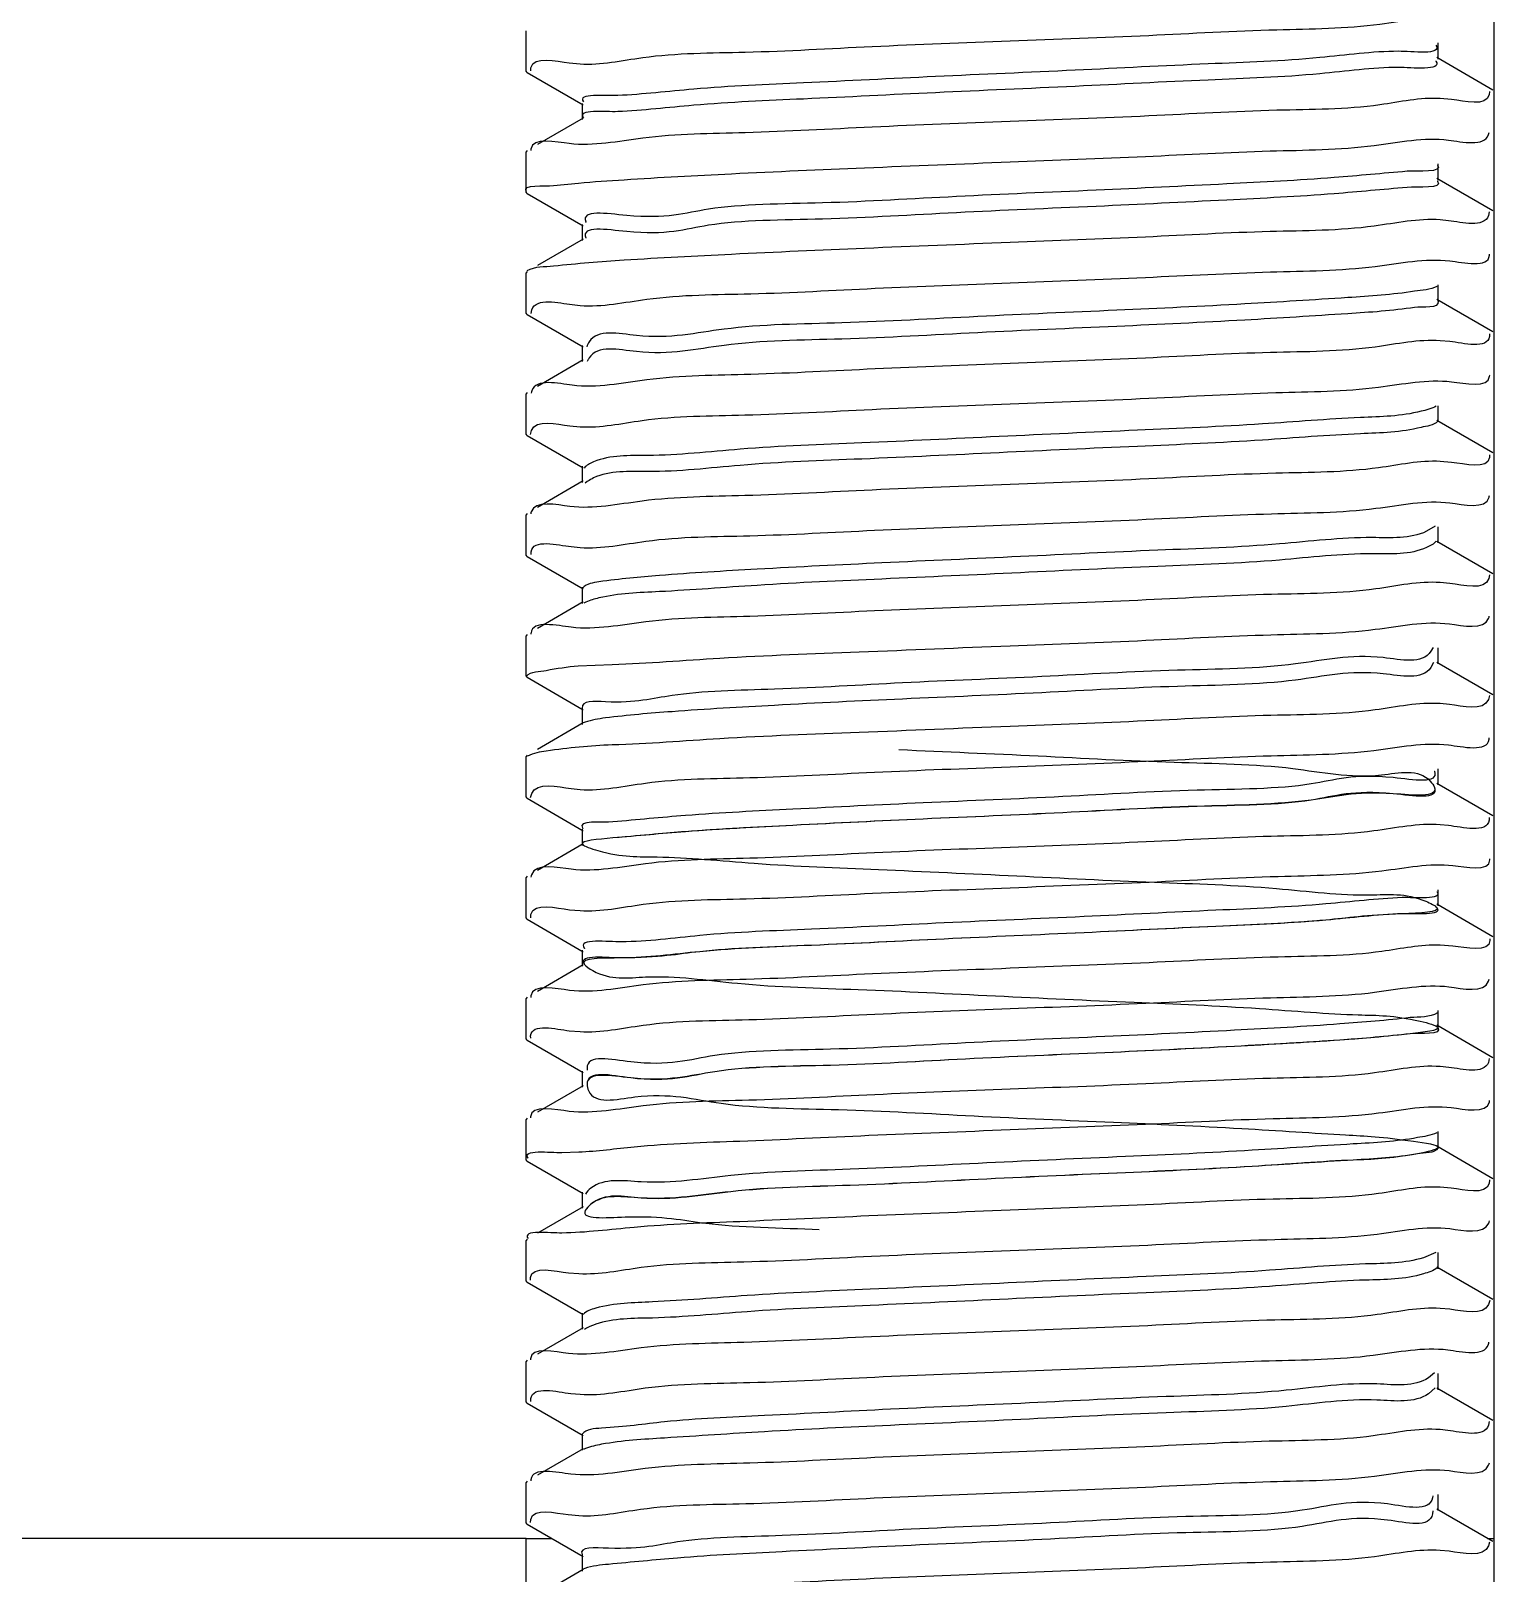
# Model space of a CAD drawing. Extents: x 552102 to 973302, y -80747 to 40012826.
# Drawn here: x 609495 to 609620.4, y 211279.3 to 211411.5 of the extents above; entities that cross this region are included whole.
import ezdxf

# ---------------------------------------------------------------- set-up
doc = ezdxf.new("R2010")
doc.units = 0
doc.header["$LTSCALE"] = 1000
doc.header["$MEASUREMENT"] = 0
doc.layers.add('02___PRT_ALL_AXES', color=7, linetype='Continuous')

msp = doc.modelspace()

# ---------------------------------------------------------------- linework, layer by layer
at = {"color": 5, "linetype": 'Continuous'}
for p, q in [((609620.3580312635, 211244.2306166996), (609620.3580312635, 211420.4864723375)), ((609537.4140312577, 211282.2464723339), (609399.1740312631, 211282.2464723339)), ((609537.4140312577, 211244.2304723432), (609537.4140312577, 211282.2464723339))]:
    msp.add_line(p, q, dxfattribs=at)
at = {"color": 133, "linetype": 'Continuous'}
for p, q in [((609615.5692572112, 211409.0348746737), (609615.5692572112, 211410.4172746768)), ((609537.8076369638, 211408.018456306), (609537.8238180692, 211408.2844658246)), ((609541.1130894657, 211408.7003063013), (609542.032837605, 211408.6195275893)), ((609620.259896862, 211406.3836147209), (609615.4583973374, 211409.1631942978)), ((609537.5122083778, 211407.8845099797), (609537.4140312577, 211407.9980629971)), ((609537.5122083778, 211407.8845099797), (609542.3136256213, 211405.1049780299)), ((609616.7122831132, 211405.5729988535), (609615.74082936, 211405.6559174945)), ((609619.9725494768, 211406.2619334479), (609619.9435852582, 211405.9750861784)), ((609542.2028053458, 211405.2332746764), (609542.2028053458, 211403.8508746912)), ((609542.3136652197, 211403.9791942885), (609538.3835564131, 211401.7039312055)), ((609537.5121656948, 211401.1996147206), (609537.4140313024, 211401.0860502144)), ((609615.5692572112, 211398.6668746819), (609615.5692572112, 211400.049274676)), ((609537.5122083778, 211397.516509979), (609537.4140317852, 211397.629814749)), ((609537.5122083778, 211397.516509979), (609542.3136256213, 211394.7369780292)), ((609539.7719387884, 211398.1891823759), (609541.9031186904, 211398.4113753726)), ((609620.259896862, 211396.0156147202), (609615.4583973374, 211398.7951942971)), ((609542.2028053458, 211394.8652746757), (609542.2028053458, 211393.4828746905)), ((609616.4518183196, 211395.180136778), (609615.7354397649, 211395.2520813664)), ((609619.932818603, 211395.9354671051), (609619.8687861467, 211395.6190474262)), ((609542.3136652197, 211393.6111942877), (609538.3835564131, 211391.3359312048)), ((609537.5121656948, 211390.8316147198), (609537.4140317852, 211390.7178147515)), ((609615.5692572112, 211388.2988746812), (609615.5692572112, 211389.6812746753)), ((609620.259896862, 211385.6476147195), (609615.4583973374, 211388.4271943053)), ((609537.5122083778, 211387.1485099783), (609537.4140339579, 211387.2626671185)), ((609537.5122083778, 211387.1485099783), (609542.3136256213, 211384.3689780285)), ((609537.8435469504, 211387.2285956164), (609537.9063265378, 211387.5430995633)), ((609541.3613118614, 211387.9878597339), (609542.037442484, 211387.9187894722)), ((609542.2028053458, 211384.497274675), (609542.2028053458, 211383.1148746898)), ((609616.5620324428, 211384.8225576153), (609615.7367577845, 211384.8966681948)), ((609619.9477953519, 211385.4919786742), (609619.9494450802, 211385.2629352262)), ((609542.3136652197, 211383.2431943049), (609538.3835563863, 211380.967931204)), ((609542.7332505429, 211383.2762192448), (609542.6576702829, 211383.109068047)), ((609542.7533418352, 211383.3141997179), (609542.7332505429, 211383.2762192448)), ((609537.5121656948, 211380.4636147191), (609537.4140339579, 211380.3506670942)), ((609615.5692572112, 211377.9308746805), (609615.5692572112, 211379.3132746836)), ((609620.259896862, 211375.2796147188), (609615.4583973374, 211378.0591943045)), ((609537.5122083778, 211376.7805099776), (609537.4140312577, 211376.8940915425)), ((609537.5122083778, 211376.7805099776), (609542.3136256213, 211374.0009780278)), ((609537.7963013941, 211376.8638487508), (609537.8672897393, 211377.1941780438)), ((609541.1512016082, 211377.5999705543), (609542.032827967, 211377.5194766214)), ((609619.9685946668, 211375.1279029866), (609619.9667313987, 211374.8878787806)), ((609542.2028053458, 211374.1292746832), (609542.2028053458, 211372.7468746891)), ((609616.7045598442, 211374.4682497015), (609615.7397225375, 211374.5484338393)), ((609542.3136652197, 211372.8751943042), (609538.3835563863, 211370.5999312033)), ((609542.634686541, 211372.8164722016), (609542.4710896189, 211372.6928798904)), ((609542.6881033684, 211372.8518891802), (609542.634686541, 211372.8164722016)), ((609537.5121656948, 211370.0956147184), (609537.4140312577, 211369.9820915451)), ((609615.306916293, 211368.9966760089), (609614.564235478, 211368.5581234624)), ((609615.5692572112, 211367.5628746798), (609615.5692572112, 211368.9452746829)), ((609541.2755557115, 211367.2438043525), (609542.0363613124, 211367.1725800266)), ((609620.259896862, 211364.9116147181), (609615.4583973374, 211367.6911943038)), ((609537.5122083778, 211366.4125099769), (609537.4140357191, 211366.5253107598)), ((609537.5122083778, 211366.4125099769), (609542.3136256213, 211363.6329780449)), ((609537.8360581512, 211366.5611691137), (609537.8391638094, 211366.798956125)), ((609619.9634499933, 211364.8152455767), (609619.9107191408, 211364.5036956092)), ((609542.2028053458, 211363.7612746825), (609542.2028053458, 211362.3788746884)), ((609616.573620301, 211364.0876615664), (609615.7377512032, 211364.1670890798)), ((609542.3136652197, 211362.5071943035), (609538.3835563863, 211360.2319312026)), ((609542.5346934582, 211362.4897277137), (609542.3704720105, 211362.4088805695)), ((609537.5121656948, 211359.7276147177), (609537.4140357191, 211359.6133107712)), ((609615.1210634018, 211358.5924740185), (609614.9449645783, 211358.2724091729)), ((609615.5692572112, 211357.1948746791), (609615.5692572112, 211358.5772746821)), ((609541.8681424434, 211357.0286661079), (609544.7911375995, 211357.1575090667)), ((609615.164818501, 211357.3262533536), (609614.9449645783, 211356.8900091698)), ((609620.259896862, 211354.5436147173), (609615.4583973374, 211357.3231943031)), ((609537.5122083778, 211356.0445099761), (609537.4140313651, 211356.1579678645)), ((609537.5122083778, 211356.0445099761), (609542.3136256213, 211353.2649780442)), ((609619.9588494415, 211354.4782315185), (609619.8718122238, 211354.1401458313)), ((609542.2028053458, 211353.3932746818), (609542.2028053458, 211352.0108746877)), ((609616.5194612528, 211353.7145156135), (609615.7365548398, 211353.7904771139)), ((609542.3136652197, 211352.1391943028), (609538.3835563863, 211349.8639312019)), ((609542.463934871, 211352.1994717112), (609542.3150964195, 211352.1364767422)), ((609537.5121656948, 211349.359614717), (609537.4140313651, 211349.245967858)), ((609615.5692572112, 211346.8268746783), (609615.5692572112, 211348.2092746814)), ((609537.7996528501, 211345.7411041578), (609537.8905331368, 211346.0837256123)), ((609541.274135017, 211346.507670187), (609542.0358611608, 211346.4331899365)), ((609615.2104830736, 211346.668882983), (609615.2360455181, 211346.604294907)), ((609620.259896862, 211344.1756147166), (609615.4583973374, 211346.9551943024)), ((609537.5122083778, 211345.6765099754), (609537.4140313024, 211345.7901054074)), ((609537.5122083778, 211345.6765099754), (609542.3136256213, 211342.8969780435)), ((609616.4411813671, 211343.3391385099), (609615.7346354866, 211343.4070020368)), ((609619.9257485683, 211344.029919224), (609619.9205907608, 211343.7895003309)), ((609542.2028053458, 211343.0252746811), (609542.2028053458, 211341.6428746869)), ((609542.3136652197, 211341.771194302), (609538.3835563863, 211339.4959312101)), ((609537.5121656948, 211338.9916147163), (609537.4140313024, 211338.878105401)), ((609615.5692572112, 211336.4588746776), (609615.5692572112, 211337.8412746807)), ((609537.5122083778, 211335.3085099747), (609537.4140313024, 211335.4220235636)), ((609537.8094785685, 211335.4359887798), (609537.8312892105, 211335.7104487141)), ((609541.1299922372, 211336.1259336283), (609542.0331420089, 211336.0450036218)), ((609620.259896862, 211333.8076147159), (609615.4583973374, 211336.5871943017)), ((609537.5122083778, 211335.3085099747), (609542.3136256213, 211332.5289780428)), ((609616.8210376228, 211333.0076295783), (609615.7418742145, 211333.0877405634)), ((609542.3136652197, 211331.4031943013), (609538.3835563863, 211329.1279312094)), ((609542.2028053458, 211332.6572746804), (609542.2028053458, 211331.2748746862)), ((609537.5121656948, 211328.6236147156), (609537.4140313024, 211328.5100235661)), ((609615.5692572112, 211326.0908746769), (609615.5692572112, 211327.47327468)), ((609620.259896862, 211323.4396147152), (609615.4583973374, 211326.219194301)), ((609537.5122083778, 211324.940509974), (609537.414034092, 211325.0534642061)), ((609537.5122083778, 211324.940509974), (609542.3136256213, 211322.1609780421)), ((609537.8079990532, 211325.1065949222), (609537.7996438289, 211325.3205578556)), ((609541.1108679081, 211325.7560921659), (609542.033651566, 211325.6792301049)), ((609542.2028053458, 211322.2892746796), (609542.2028053458, 211320.9068746855)), ((609616.4869955535, 211322.6074474504), (609615.7361210819, 211322.6816806247)), ((609619.9393730456, 211323.3629413923), (609619.8699235554, 211323.0408945461)), ((609542.3136652197, 211321.0351943006), (609538.3835563863, 211318.7599312087)), ((609542.6358895655, 211321.160685875), (609542.6413350488, 211321.0678059121)), ((609537.5121656948, 211318.2556147148), (609537.414034092, 211318.1414642086)), ((609615.5692572112, 211315.7228746762), (609615.5692572112, 211317.1052746793)), ((609620.259896862, 211313.0716147145), (609615.4583973374, 211315.8511943003)), ((609537.5122083778, 211314.5725099733), (609537.414033475, 211314.6866100182)), ((609537.5122083778, 211314.5725099733), (609542.3136256213, 211311.7929780414)), ((609540.474463206, 211315.3239732434), (609541.930107006, 211315.3665670266)), ((609619.9721801634, 211312.9621338268), (609619.9309259647, 211312.6603079667)), ((609542.2028053458, 211311.9212746789), (609542.2028053458, 211310.5388746848)), ((609616.6825644429, 211312.2581202736), (609615.7400325114, 211312.3418149312)), ((609542.3136652197, 211310.6671942999), (609538.3835563863, 211308.391931208)), ((609542.7066824759, 211310.6332532337), (609542.5747350568, 211310.4749669512)), ((609542.7441409195, 211310.6729137888), (609542.7066824759, 211310.6332532337)), ((609537.5121656948, 211307.8876147141), (609537.414033475, 211307.7746100118)), ((609615.3719676847, 211306.7422709097), (609614.3032011712, 211306.3024843683)), ((609615.5692572112, 211305.3548746755), (609615.5692572112, 211306.7372746786)), ((609541.0348856385, 211305.0127306809), (609541.930976122, 211304.9387739708)), ((609620.259896862, 211302.7036147138), (609615.4583973374, 211305.4831942995)), ((609537.5122083778, 211304.2045099726), (609537.4140313024, 211304.3180375984)), ((609537.5122083778, 211304.2045099726), (609542.3136256213, 211301.4249780407)), ((609537.7991426046, 211304.3682584574), (609537.7925433422, 211304.5884772321)), ((609619.9835588719, 211302.6438073178), (609619.8817536886, 211302.2920021047)), ((609542.2028053458, 211301.5532746782), (609542.2028053458, 211300.1708746841)), ((609616.56324439, 211301.8786729803), (609615.7377611274, 211301.9555172404)), ((609542.3136652197, 211300.2991942992), (609538.3835563863, 211298.0239312073)), ((609542.5875296498, 211300.2505862524), (609542.4192879106, 211300.148480626)), ((609542.6483231421, 211300.2825989714), (609542.5875296498, 211300.2505862524)), ((609537.5121656948, 211297.5196147134), (609537.4140313024, 211297.4060376009)), ((609615.2373434211, 211296.4374281158), (609614.7354134406, 211296.0167700698)), ((609615.5692572112, 211294.9868746748), (609615.5692572112, 211296.3692746779)), ((609541.2364984209, 211294.6641073694), (609542.0356768841, 211294.5910094042)), ((609615.316546228, 211295.1558717778), (609614.7354134406, 211294.6343700757)), ((609620.259896862, 211292.3356147131), (609615.4583973374, 211295.1151942988)), ((609537.5122083778, 211293.8365099719), (609537.4140364433, 211293.9492508789)), ((609537.5122083778, 211293.8365099719), (609542.3136256213, 211291.0569780399)), ((609537.8291384096, 211293.9887739708), (609537.8297926629, 211294.222325783)), ((609619.924646824, 211292.2507391949), (609619.8677581634, 211291.942101114)), ((609542.2028053458, 211291.1852746775), (609542.2028053458, 211289.8028746834)), ((609616.3827332164, 211291.4936759194), (609615.7339599008, 211291.5607247075)), ((609542.3136652197, 211289.9311942985), (609538.3835563863, 211287.6559312066)), ((609542.5027845587, 211289.9434863617), (609542.344705906, 211289.872929727)), ((609537.5121656948, 211287.1516147216), (609537.4140364433, 211287.0372508724)), ((609615.0988653416, 211285.8957139899), (609615.0784985061, 211285.7310557713)), ((609615.5692572112, 211284.6188746741), (609615.5692572112, 211286.0012746771)), ((609537.7989388371, 211283.6020780434), (609537.8169585968, 211283.8732628574)), ((609541.0201804723, 211284.2752975216), (609541.929934066, 211284.19629985)), ((609615.1018702561, 211284.6167526623), (609615.0784985061, 211284.3486557772)), ((609620.259896862, 211281.9676147212), (609615.4583973374, 211284.7471942981)), ((609537.5122083778, 211283.4685099711), (609537.4140314007, 211283.5822015156)), ((609537.5122083778, 211283.4685099711), (609542.3136256213, 211280.6889780392)), ((609616.5006903048, 211281.136740165), (609615.7359855677, 211281.2111194392)), ((609619.9693580682, 211281.9111821433), (609619.8866497303, 211281.6050449987)), ((609542.2028053458, 211280.8172746768), (609542.2028053458, 211279.4348746827)), ((609542.3136652197, 211279.5631942977), (609538.3835563863, 211277.2879312059)), ((609542.4363670821, 211279.6630606731), (609542.2924407566, 211279.5989391854))]:
    msp.add_line(p, q, dxfattribs=at)
for points, start_tangent, end_tangent in [([(609578.8860312606, 211410.5900746872), (609590.7571375543, 211411.0691113253), (609601.7426446194, 211411.5532854845), (609610.5688303227, 211412.024724703), (609616.7122831132, 211412.48499886)], (0.9992093668802261, 0.03975727780944893), (0.9930298847488022, -0.1178628355156147)), ([(609542.032837605, 211408.6195275893), (609547.4021954054, 211409.1676398267), (609556.1959777618, 211409.634793671), (609567.0564177389, 211410.1127608498), (609578.8860312606, 211410.5900746872)], (0.9983933344268746, -0.05666347829058117), (0.9992093668948181, 0.03975727744271576)), ([(609612.1670580382, 211409.7009806027), (609605.4208096707, 211409.159627228), (609595.8441588099, 211408.6182738175), (609584.4586243565, 211408.0769204517), (609572.4786744768, 211407.535567077), (609561.1821822996, 211406.9942136755), (609551.7741181011, 211406.4528603007), (609545.2580179388, 211405.9115068992)], (-0.9999912301648656, -0.004188029770536573), (-0.9990273209665088, -0.04409548687201547)), ([(609615.3704764569, 211410.231649523), (609612.1670580382, 211409.7009806027)], (0.5460202923795993, -0.8377719500614096), (-0.999991230173579, -0.004188027690002347)), ([(609537.8238180692, 211408.2844658246), (609541.1130894657, 211408.7003063013)], (0.1928004851458352, 0.9812379797620608), (0.9931283809098962, -0.1170299920160988)), ([(609612.1670580382, 211408.3185805996), (609605.4208096707, 211407.7772272249), (609595.8441588099, 211407.2358738234), (609584.4586243565, 211406.6945204487), (609572.4786744768, 211406.1531670739), (609561.1821822996, 211405.6118136813), (609551.7741181011, 211405.0704603066), (609545.2580179388, 211404.529106914)], (-0.9999912301648656, -0.004188029770536573), (-0.9990273209665088, -0.04409548687201547)), ([(609615.3530186827, 211408.8742574264), (609615.3632975157, 211408.8599340012), (609612.1670580382, 211408.3185805996)], (0.5962832032622447, -0.8027741534873407), (-0.9999912301511988, -0.004188033033785831)), ([(609545.2580179388, 211405.9115068992), (609542.3289389784, 211405.3701535334), (609542.3407710429, 211405.3561790278)], (-0.9990273209262253, -0.04409548778468015), (0.6651741341268321, -0.7466882691516048)), ([(609615.74082936, 211405.6559174945), (609610.5688303227, 211405.1127246966), (609601.7426446194, 211404.641285487), (609590.7571375543, 211404.1571113278), (609578.8860312606, 211403.6780746808)], (-0.9987078755030369, 0.05081908507844881), (-0.9992093668900642, -0.03975727756219295)), ([(609619.9435852582, 211405.9750861784), (609616.7122831132, 211405.5729988535)], (-0.2418434019535743, -0.9703152935677773), (-0.9930298849082533, 0.1178628341721912)), ([(609545.2580179388, 211404.529106914), (609542.3272469874, 211403.9898839553)], (-0.9990273210481946, -0.044095485021347), (0.6184755824360341, -0.7858040175071699)), ([(609578.8860312606, 211403.6780746808), (609567.0564261789, 211403.200761192), (609556.1959923798, 211402.7227943887), (609547.4022122676, 211402.2556408574), (609541.1131025905, 211401.7883075823)], (-0.999209366889706, -0.03975727757119638), (-0.9931262105757344, 0.117048408222762)), ([(609541.1131025905, 211401.7883075823), (609537.814593094, 211401.3156037112), (609537.8060339774, 211401.1946010639)], (-0.9931262101998444, 0.1170484114120935), (-0.01705837273656507, -0.9998544953739922)), ([(609578.8860312606, 211400.2220746865), (609590.4831870432, 211400.6897467425), (609601.1573798979, 211401.15753028), (609610.0719682866, 211401.6264148911), (609616.4518183196, 211402.0921367755)], (0.9992093669011409, 0.03975727728380479), (0.9921403628825489, -0.1251299338259402)), ([(609616.4518183196, 211402.0921367755), (609619.8792618717, 211402.5630973627), (609619.9217396314, 211402.751394247)], (0.9921403628096205, -0.1251299344041814), (0.148818388754897, 0.9888645443984714)), ([(609541.9031186904, 211398.4113753726), (609545.8052956874, 211398.6983346691), (609555.0083881553, 211399.2096853723), (609566.4185163464, 211399.7182146957), (609578.8860312606, 211400.2220746865)], (0.9955466172673043, 0.09427053011216088), (0.9992093668957248, 0.03975727741992383)), ([(609612.8947241957, 211399.415266331), (609606.6503775383, 211398.8739129295), (609597.4444733019, 211398.3325595548), (609586.2589836653, 211397.7912061533), (609574.2870385434, 211397.2498527785), (609562.8056571389, 211396.7084994127), (609553.0395314659, 211396.1671460023), (609546.030391183, 211395.6257926275), (609542.5258848424, 211395.084439235), (609542.5501020338, 211395.0274003436)], (-0.9965759909825794, -0.08268188554387178), (0.4230008512920406, -0.9061292842669909)), ([(609615.509259879, 211399.9595600327), (609612.8947241957, 211399.415266331)], (0.6046516082178609, -0.7964900706722932), (-0.9965759913186935, -0.08268188149264302)), ([(609537.4411813909, 211397.6526616802), (609537.4277891124, 211397.6725796839), (609539.7719387884, 211398.1891823759)], (-0.6438732742148203, 0.7651321498616347), (0.9937525534856028, 0.1116058351558928)), ([(609612.8947241957, 211398.032866328), (609606.6503775383, 211397.4915129264), (609597.4444733019, 211396.9501595606), (609586.2589836653, 211396.4088061502), (609574.2870385434, 211395.8674527754), (609562.8056571389, 211395.3260994007), (609553.0395314659, 211394.7847460081), (609546.030391183, 211394.2433926423), (609542.5258848424, 211393.7020392408)], (-0.9965759909757451, -0.08268188562624589), (0.3546617828106269, -0.9349946629866867)), ([(609615.493821683, 211398.595187979), (609615.5114434833, 211398.5742197027), (609612.8947241957, 211398.032866328)], (0.6888654124874966, -0.7248892629073983), (-0.9965759909515891, -0.08268188591740167)), ([(609615.7354397649, 211395.2520813664), (609610.0719682866, 211394.7144148936), (609601.1573798979, 211394.2455302825), (609590.4831870432, 211393.7777467539), (609578.8860312606, 211393.31007468)], (-0.9972517002039604, 0.07408809918138434), (-0.9992093668993487, -0.0397572773288449)), ([(609619.8687861467, 211395.6190474262), (609616.4518183196, 211395.180136778)], (-0.3255981959238775, -0.9455082309589464), (-0.9921403632668019, 0.1251299307792444)), ([(609542.5258848424, 211393.7020392408), (609542.5285280967, 211393.6951757898)], (0.3546630621758211, -0.9349941776974174), (0.364040450400899, -0.9313831383871574)), ([(609578.8860312606, 211393.31007468), (609566.4185163464, 211392.8062146982), (609555.0083881553, 211392.2976853838), (609545.8052956874, 211391.7863346805), (609539.7719387884, 211391.2771823873)], (-0.9992093669094652, -0.03975727707459067), (-0.9937525535680117, -0.1116058344221131)), ([(609616.5620324428, 211391.7345576217), (609619.9528363402, 211392.2152199199), (609619.9538070674, 211392.3207004716)], (0.9934546073895465, -0.1142275932359702), (-0.03855850059018764, 0.9992563445043702)), ([(609539.7719387884, 211391.2771823873), (609537.4872068459, 211390.8715382566)], (-0.9937525529616114, -0.1116058398215785), (-0.8479349342070982, -0.5301003181957203)), ([(609578.8860312606, 211389.8540746858), (609590.4803742374, 211390.3216301819), (609601.1880321557, 211390.7909764727), (609610.1766739304, 211391.2647487571), (609616.5620324428, 211391.7345576217)], (0.9992093669051634, 0.03975727718270806), (0.9934546072326984, -0.1142275946001008)), ([(609542.037442484, 211387.9187894722), (609547.7507844263, 211388.4527909567), (609556.6592355187, 211388.9207196822), (609567.311977532, 211389.3873599549), (609578.8860312606, 211389.8540746858)], (0.997005276914762, -0.07733354902058213), (0.9992093669067841, 0.03975727714197699)), ([(609537.9063265378, 211387.5430995633), (609541.3613118614, 211387.9878597339)], (0.3208173725753912, 0.947141073681119), (0.9921125692266278, -0.1253501096231659)), ([(609613.5378393823, 211389.1295520325), (609607.810918891, 211388.5881986668), (609598.9986485953, 211388.0468452563), (609588.0410126591, 211387.5054918905), (609576.106836402, 211386.96413848), (609564.4691102946, 211386.4227851142), (609554.3692033078, 211385.8814317574), (609546.8844487244, 211385.3400783291), (609542.8132277841, 211384.7987249722), (609542.6176688458, 211384.3750336786)], (-0.988407928642689, -0.1518214958306922), (-0.2826394062337407, -0.9592262329835639)), ([(609615.4590830709, 211389.5517578294), (609613.5378393823, 211389.1295520325)], (-0.8837358226214019, -0.4679861064344477), (-0.9884079296754359, -0.1518214891071704)), ([(609615.5667107309, 211388.2981765916), (609615.5685329343, 211388.2885054042), (609613.5378393823, 211387.7471520295)], (0.2643813898211343, -0.9644182084118101), (-0.9884079286768321, -0.1518214956084097)), ([(609613.5378393823, 211387.7471520295), (609607.810918891, 211387.2057986637), (609598.9986485953, 211386.6644452532), (609588.0410126591, 211386.1230918874), (609576.106836402, 211385.581738477), (609564.4691102946, 211385.0403851201), (609554.3692033078, 211384.4990317454), (609546.8844487244, 211383.9576783438), (609542.8132277841, 211383.4163249691), (609542.7533418352, 211383.3141997179)], (-0.9884079286762848, -0.1518214956119735), (-0.4777285419772271, -0.8785075071849489)), ([(609615.7367577845, 211384.8966681948), (609610.1766739304, 211384.3527487685), (609601.1880321557, 211383.8789764752), (609590.4803742374, 211383.4096301844), (609578.8860312606, 211382.9420746793)], (-0.9979761715260514, 0.0635890011417474), (-0.9992093669091479, -0.03975727708256728)), ([(609619.9494450802, 211385.2629352262), (609616.5620324428, 211384.8225576153)], (-0.1070352181957574, -0.9942552298408024), (-0.9934546069646061, 0.1142275969317406)), ([(609541.3613118614, 211381.0758597364), (609537.8969695623, 211380.6021444669), (609537.8545072073, 211380.4125816603)], (-0.9921125686933904, 0.1253501138435975), (-0.1474413865937289, -0.9890707949986789)), ([(609578.8860312606, 211382.9420746793), (609567.311977532, 211382.4753599485), (609556.6592355187, 211382.0087196579), (609547.7507844263, 211381.5407909503), (609541.3613118614, 211381.0758597364)], (-0.9992093668773673, -0.03975727788130046), (-0.9921125691297161, 0.1253501103901966)), ([(609616.7045598442, 211381.3802497079), (609619.9721425945, 211381.8527955701), (609619.9740201408, 211381.9559511115)], (0.9936356016881659, -0.1126423146858969), (-0.02993002944432696, 0.9995519963150801)), ([(609578.8860312606, 211379.4860746851), (609590.7628227825, 211379.9653474023), (609601.6604564424, 211380.4453694215), (609610.4499227399, 211380.9134117385), (609616.7045598442, 211381.3802497079)], (0.9992093668957702, 0.03975727741878214), (0.9936356016790447, -0.1126423147663559)), ([(609542.032827967, 211377.5194766214), (609547.349648651, 211378.0604240348), (609556.1478805776, 211378.5285063793), (609567.0724319125, 211379.0094256153), (609578.8860312606, 211379.4860746851)], (0.998310677367291, -0.05810156154924699), (0.9992093668748148, 0.03975727794545306)), ([(609615.4044408853, 211379.2793801715), (609614.0948046799, 211378.843837734)], (-0.8680372607950976, -0.4964990572713546), (-0.9692804879108147, -0.245957995916728)), ([(609537.8672897393, 211377.1941780438), (609541.1512016082, 211377.5999705543)], (0.3521943989148731, 0.9359268696714457), (0.9924319407733204, -0.1227959402134313)), ([(609614.0948046799, 211378.843837734), (609608.899548387, 211378.3024843593), (609600.5028207178, 211377.7611309936), (609589.8002809192, 211377.219777592), (609577.9335437651, 211376.6784242173), (609566.1684062119, 211376.1370708157), (609555.759827831, 211375.595717441), (609547.8180672551, 211375.0543640842), (609543.1902533526, 211374.5130106737), (609542.379859134, 211373.9840921273)], (-0.9692804899211892, -0.2459579879941685), (-0.63407552408661, -0.7732711230572955)), ([(609615.5163948232, 211377.9794180324), (609614.0948046799, 211377.461437731)], (-0.6763768515681771, -0.7365557376483604), (-0.9692804885269237, -0.2459579934887422)), ([(609614.0948046799, 211377.461437731), (609608.899548387, 211376.9200843652), (609600.5028207178, 211376.3787309905), (609589.8002809192, 211375.8373775889), (609577.9335437651, 211375.2960242321), (609566.1684062119, 211374.7546708038), (609555.759827831, 211374.2133174469), (609547.8180672551, 211373.6719640722), (609543.1902533526, 211373.1306106706), (609542.6881033684, 211372.8518891802)], (-0.9692804898954388, -0.2459579880956469), (-0.8394310954152168, -0.5434661314654385)), ([(609615.7397225375, 211374.5484338393), (609610.4499227399, 211374.001411732), (609601.6604564424, 211373.533369424), (609590.7628227825, 211373.0533474048), (609578.8860312606, 211372.5740746786)], (-0.9986716965418564, 0.05152516400954439), (-0.9992093668851855, -0.0397572776848082)), ([(609619.9667313987, 211374.8878787806), (609616.7045598442, 211374.4682497015)], (-0.1337094487471576, -0.9910205766358897), (-0.9936356015515742, 0.112642315890795)), ([(609578.8860312606, 211372.5740746786), (609567.0724319125, 211372.0974256089), (609556.1478805776, 211371.6165063729), (609547.349648651, 211371.1484240552), (609541.1512016082, 211370.6879705568)], (-0.9992093669039728, -0.03975727721263072), (-0.9924319405999751, 0.1227959416144014)), ([(609541.1512016082, 211370.6879705568), (609537.846335804, 211370.2205401679), (609537.8077624554, 211370.0498865237)], (-0.9924319408572542, 0.1227959395350817), (-0.1528794252508003, -0.9882448488785485)), ([(609578.8860312606, 211369.1180746844), (609590.5510357107, 211369.5885592421), (609601.2762478733, 211370.0591430326), (609610.2130864466, 211370.5309580197), (609616.573620301, 211370.9996615639)], (0.999209366908724, 0.0397572770932218), (0.9923662951663098, -0.123325326749588)), ([(609616.573620301, 211370.9996615639), (609619.9268166329, 211371.4719105234), (609619.955855229, 211371.631641381)], (0.9923662947028118, -0.1233253304792333), (0.1148001513885923, 0.9933886073642864)), ([(609542.0363613124, 211367.1725800266), (609547.6735894139, 211367.712133791), (609556.5878061111, 211368.1813511034), (609567.2696300561, 211368.649605002), (609578.8860312606, 211369.1180746844)], (0.9976117995113017, -0.06907023581704519), (0.9992093669106215, 0.03975727704553152)), ([(609614.564235478, 211368.5581234624), (609609.9135595615, 211368.0167700608), (609601.9532501067, 211367.4754166951), (609591.5324146386, 211366.9340633204), (609579.7626191879, 211366.3927099188), (609567.8993201341, 211365.8513565531), (609557.2079477842, 211365.3100031605), (609548.8289256181, 211364.7686497858), (609543.6560242857, 211364.227296411), (609542.2591651465, 211363.7090223094)], (-0.9047120151783451, -0.4260236725722387), (-0.6798800478945504, -0.7333233396496419)), ([(609537.8391638094, 211366.798956125), (609541.2755557115, 211367.2438043525)], (0.1271924837731926, 0.9918780530244664), (0.9931964749613571, -0.1164506853751166)), ([(609614.564235478, 211367.1757234683), (609609.9135595615, 211366.6343700667), (609601.9532501067, 211366.093016692), (609591.5324146386, 211365.5516633262), (609579.7626191879, 211365.0103099157), (609567.8993201341, 211364.4689565589), (609557.2079477842, 211363.9276031484), (609548.8289256181, 211363.3862497827), (609543.6560242857, 211362.8448964079), (609542.5346934582, 211362.4897277137)], (-0.9047120151279251, -0.4260236726793116), (-0.9174254015322281, -0.3979078192539451)), ([(609615.3991841312, 211367.7045950045), (609614.564235478, 211367.1757234683)], (-0.6401650648584245, -0.7682373915234857), (-0.9047120150234791, -0.426023672901115)), ([(609619.9107191408, 211364.5036956092), (609616.573620301, 211364.0876615664)], (-0.3036518572071369, -0.952783054852812), (-0.9923662953173025, 0.123325325534589)), ([(609615.7377512032, 211364.1670890798), (609610.2130864466, 211363.6189580133), (609601.2762478733, 211363.1471430352), (609590.5510357107, 211362.6765592446), (609578.8860312606, 211362.2060746779)], (-0.9978885339794269, 0.06494977869392707), (-0.9992093668869173, -0.03975727764128434)), ([(609578.8860312606, 211362.2060746779), (609567.2696300561, 211361.7376050045), (609556.5878061111, 211361.2693511059), (609547.6735894139, 211360.8001337936), (609541.2755557115, 211360.331804364)], (-0.9992093668996355, -0.03975727732164144), (-0.9931964747350572, 0.1164506873052064)), ([(609541.2755557115, 211360.331804364), (609537.8351483549, 211359.8494290372), (609537.831581902, 211359.7339111676)], (-0.9931964747152742, 0.1164506874739348), (0.01970851962210201, -0.999805768264169)), ([(609578.8860312606, 211358.7500746837), (609590.5173545416, 211359.2191628834), (609601.2259351487, 211359.6887658527), (609610.1517943229, 211360.1592412283), (609616.5194612528, 211360.62651562)], (0.9992093668959162, 0.03975727741511419), (0.992166045457648, -0.1249261311372952)), ([(609616.5194612528, 211360.62651562), (609619.8879279637, 211361.0933835139), (609619.9429783459, 211361.2912074079)], (0.9921660457590367, -0.1249261287436584), (0.1940983029178905, 0.9809820838345596)), ([(609614.9449645783, 211358.2724091729), (609610.8504314239, 211357.7310557982), (609603.3463307733, 211357.1897023966), (609593.233107468, 211356.6483490219), (609581.5895152624, 211356.1069956472), (609569.6575487609, 211355.5656422546), (609558.7099628116, 211355.0242888799), (609549.9145106907, 211354.4829354873), (609544.2093825842, 211353.9415821125), (609542.2031311089, 211353.4002287378), (609542.2039994384, 211353.3935006668)], (-0.5644319536005784, -0.8254795998415919), (0.1859398966755449, -0.9825611201468781)), ([(609544.7911375995, 211357.1575090667), (609554.022154143, 211357.6891824921), (609565.9442932542, 211358.2263928106), (609578.8860312606, 211358.7500746837)], (0.9995369747336323, 0.03042755560898897), (0.9992093668864627, 0.03975727765270826)), ([(609537.4420807447, 211356.1348764052), (609539.1447456415, 211356.6364704748)], (0.63557500921403, 0.7720391231424648), (0.9810539500086229, 0.1937347340372362)), ([(609539.1447456415, 211356.6364704748), (609541.8681424434, 211357.0286661079)], (0.9810539516811185, 0.1937347255678797), (0.9962777045129498, 0.08620171396444094)), ([(609614.9449645783, 211356.8900091698), (609610.8504314239, 211356.3486557951), (609603.3463307733, 211355.8073023935), (609593.233107468, 211355.2659490278), (609581.5895152624, 211354.7245956619), (609569.6575487609, 211354.1832422604), (609558.7099628116, 211353.6418888857), (609549.9145106907, 211353.1005354752), (609544.2093825842, 211352.5591821095), (609542.463934871, 211352.1994717112)], (-0.5644319534824642, -0.825479599922354), (-0.9422153810439043, -0.3350077248725623)), ([(609615.7365548398, 211353.7904771139), (609610.1517943229, 211353.2472412308), (609601.2259351487, 211352.7767658552), (609590.5173545416, 211352.3071628859), (609578.8860312606, 211351.8380746862)], (-0.9977150987275103, 0.06756168863456895), (-0.9992093668807353, -0.03975727779665236)), ([(609619.8718122238, 211354.1401458313), (609616.5194612528, 211353.7145156135)], (-0.3826289253737691, -0.9239021081626098), (-0.9921660456331517, 0.1249261297434401)), ([(609578.8860312606, 211351.8380746862), (609565.9442932542, 211351.3143928041), (609554.022154143, 211350.7771824856), (609544.7911375995, 211350.2455090602)], (-0.9992093668864627, -0.03975727765270826), (-0.9995369747336323, -0.03042755560898897)), ([(609544.7911375995, 211350.2455090602), (609539.1447456415, 211349.7244704773), (609537.5450748975, 211349.2971976658)], (-0.9995369747012605, -0.03042755667240033), (-0.884578578897873, -0.4663911853316048)), ([(609578.8860312606, 211348.3820746829), (609590.544948178, 211348.8523068537), (609601.2461240286, 211349.3217195024), (609610.043896618, 211349.7847214391), (609616.4411813671, 211350.2511385074)], (0.9992093668926074, 0.03975727749827358), (0.9930883104291176, -0.117369534756855)), ([(609616.4411813671, 211350.2511385074), (609619.9245208855, 211350.7352762778), (609619.9294800753, 211350.8567849507)], (0.9930883103644697, -0.1173695353038549), (-0.01127450974581298, 0.9999364406951032)), ([(609569.3586385691, 211349.8524151912), (609581.2810782845, 211349.3110618164), (609592.9480439479, 211348.7697084238), (609603.1150477881, 211348.2283550491), (609610.6975993599, 211347.6870016476), (609614.8868857409, 211347.1456482729), (609615.2360455181, 211346.604294907), (609611.7078347082, 211346.0629414966), (609604.6785992796, 211345.5215881219), (609594.8981312002, 211344.9802347293), (609583.4096900608, 211344.4388813546), (609571.4387208516, 211343.8975279887), (609560.2621387775, 211343.3561745872), (609551.072123527, 211342.8148212125), (609544.8489524716, 211342.273467811), (609542.2564366247, 211341.7321144363), (609543.571113577, 211341.1907610704), (609548.6527497972, 211340.64940766), (609556.9592991228, 211340.1080543031), (609567.6047214682, 211339.5667008927), (609579.4534945722, 211339.0253475269), (609591.2417377377, 211338.4839941521), (609601.7120267387, 211337.9426407506), (609609.7475203896, 211337.4012873759), (609614.4910915579, 211336.8599339744), (609615.4367545837, 211336.3185806086), (609612.4836378718, 211335.7772272338), (609605.9467434013, 211335.2358738234), (609596.5233463461, 211334.6945204487), (609585.218618312, 211334.153167065), (609573.2384081419, 211333.6118136903), (609561.8606166447, 211333.0704603155), (609552.2988861258, 211332.529106914), (609545.5731438989, 211331.9877535482), (609542.4008090908, 211331.4464001467), (609543.1202671791, 211330.9050467719), (609547.654775327, 211330.3636934152), (609555.5206481273, 211329.8223399868), (609565.8788514669, 211329.2809866299), (609577.6245000894, 211328.7396332195), (609589.5047132963, 211328.1982798536), (609600.2522566373, 211327.6569264879), (609608.7207149352, 211327.1155730774), (609614.006777593, 211326.5742197116), (609615.546592831, 211326.0328663012), (609613.1759120667, 211325.4915129353), (609607.1476103003, 211324.9501595786), (609598.104712301, 211324.408806168), (609587.011802792, 211323.8674527933), (609575.0521362956, 211323.3260993918), (609563.5014223809, 211322.784746017), (609553.5917485292, 211322.2433926513), (609546.3801563884, 211321.7020392497), (609542.6358895655, 211321.160685875), (609542.7583401407, 211320.6193324735), (609546.734446677, 211320.0779790987), (609554.140087163, 211319.536625742), (609564.1853193755, 211318.9952723314), (609575.7986419672, 211318.4539189657), (609587.7412891233, 211317.9125655552), (609598.7393667543, 211317.3712121894), (609607.6197357083, 211316.8298588147), (609613.4351479794, 211316.2885054131), (609615.5652870948, 211315.7471520474), (609613.782936209, 211315.2057986369), (609608.2782144631, 211314.6644452801), (609599.6382976169, 211314.1230919053), (609588.7847852941, 211313.5817384948), (609576.8753961261, 211313.0403851291), (609565.1804766769, 211312.4990317186), (609554.9474965477, 211311.9576783528), (609547.2679836476, 211311.4163249781), (609542.961093604, 211310.8749715765), (609542.4862322534, 211310.3336182018), (609545.8940519149, 211309.7922648182), (609552.8210485096, 211309.2509114435), (609562.5283355737, 211308.7095580687)], (0.9989168483321152, -0.04653095870744695), (0.9987395501073135, -0.05019273903106907)), ([(609542.0358611608, 211346.4331899365), (609547.6395638759, 211346.9740762582), (609556.5699156428, 211347.4445067068), (609567.2599719579, 211347.9132046988), (609578.8860312606, 211348.3820746829)], (0.9976130291340768, -0.06905247353955998), (0.9992093669084331, 0.03975727710053198)), ([(609615.2360455181, 211347.9866949012), (609611.7078347082, 211347.4453414997), (609604.6785992796, 211346.9039881339), (609594.8981312002, 211346.3626347234), (609583.4096900608, 211345.8212813487), (609571.4387208516, 211345.279927974), (609560.2621387775, 211344.7385745814), (609551.072123527, 211344.1972212156), (609544.8489524716, 211343.6558678141)], (0.328439364927987, -0.9445250571402014), (-0.9963387340094293, -0.08549343315417815)), ([(609615.2319603527, 211347.9981441518), (609615.2360455181, 211347.9866949012)], (0.3434972023240511, -0.9391536998785395), (0.3284386948553009, -0.9445252901440737)), ([(609537.8905331368, 211346.0837256123), (609541.274135017, 211346.507670187)], (0.3909184555886768, 0.9204253153190451), (0.99216172208544, -0.1249604626610128)), ([(609615.2360455181, 211346.604294907), (609611.7078347082, 211346.0629414966), (609604.6785992796, 211345.5215881219), (609594.8981312002, 211344.9802347293), (609583.4096900608, 211344.4388813546), (609571.4387208516, 211343.8975279887), (609560.2621387775, 211343.3561745872), (609551.072123527, 211342.8148212125), (609544.8489524716, 211342.273467811)], (0.328439364927987, -0.9445250571402014), (-0.9963387340094293, -0.08549343315417815)), ([(609544.8489524716, 211343.6558678141), (609542.2564366247, 211343.1145144393), (609542.27428846, 211343.0930627396)], (-0.996338734291548, -0.08549342986637218), (0.6881040776767176, -0.7256120025775993)), ([(609615.7346354866, 211343.4070020368), (609610.043896618, 211342.8727214505), (609601.2461240286, 211342.4097195049), (609590.544948178, 211341.9403068473), (609578.8860312606, 211341.4700746765)], (-0.9973262714371921, 0.07307741307126592), (-0.9992093669040033, -0.03975727721186378)), ([(609619.9205907608, 211343.7895003309), (609616.4411813671, 211343.3391385099)], (-0.133855938813376, -0.9910008010311545), (-0.9930883102527999, 0.1173695362487168)), ([(609578.8860312606, 211341.4700746765), (609567.2599719579, 211341.0012046923), (609556.5699156428, 211340.5325067003), (609547.6395638759, 211340.0620762696), (609541.274135017, 211339.5956701894)], (-0.9992093668804503, -0.03975727780381935), (-0.9921617222341707, 0.1249604614801198)), ([(609541.274135017, 211339.5956701894), (609537.8713037188, 211339.1233421942), (609537.816306516, 211338.9293906142)], (-0.9921617221409463, 0.1249604622203027), (-0.2004379605268346, -0.9797063968250096)), ([(609578.8860312606, 211338.0140746822), (609590.8015446359, 211338.4949556878), (609601.8640709306, 211338.9830823769), (609610.7336843963, 211339.4589274009), (609616.8210376228, 211339.9196295847)], (0.999209366896494, 0.03975727740059443), (0.994256872700838, -0.1070199564901319)), ([(609616.8210376228, 211339.9196295847), (609619.992733931, 211340.3868975748), (609619.9907217826, 211340.4745078643)], (0.9942568725877736, -0.1070199575405444), (-0.06674033004293678, 0.9977703785670128)), ([(609542.0331420089, 211336.0450036218), (609547.4474114234, 211336.5944011023), (609556.264917391, 211337.062068527), (609567.0865491206, 211337.5380115767), (609578.8860312606, 211338.0140746822)], (0.9982747344217358, -0.05871588043462442), (0.9992093669064012, 0.03975727715160019)), ([(609537.8312892105, 211335.7104487141), (609541.1299922372, 211336.1259336283)], (0.2125676904086646, 0.9771463436938841), (0.9929455758474127, -0.1185710057520395)), ([(609612.4836378718, 211337.1596272369), (609605.9467434013, 211336.6182738354), (609596.5233463461, 211336.0769204606), (609585.218618312, 211335.5355670502), (609573.2384081419, 211334.9942136933), (609561.8606166447, 211334.4528603186), (609552.2988861258, 211333.9115069171), (609545.5731438989, 211333.3701535423)], (-0.9991654015369066, -0.04084728107955792), (-0.9999667200544424, -0.008158356670350078)), ([(609615.4391412312, 211337.6979532202), (609612.4836378718, 211337.1596272369)], (0.6143741280102109, -0.7890148482960845), (-0.9991654014193471, -0.04084728395518097)), ([(609612.4836378718, 211335.7772272338), (609605.9467434013, 211335.2358738234), (609596.5233463461, 211334.6945204487), (609585.218618312, 211334.153167065), (609573.2384081419, 211333.6118136903), (609561.8606166447, 211333.0704603155), (609552.2988861258, 211332.529106914), (609545.5731438989, 211331.9877535482)], (-0.9991654015369066, -0.04084728107955792), (-0.9999667200544424, -0.008158356670350078)), ([(609615.4253697331, 211336.3321346959), (609615.4367545837, 211336.3185806086), (609612.4836378718, 211335.7772272338)], (0.6609776832663695, -0.7504055584974189), (-0.9991654016136556, -0.04084727920219791)), ([(609545.5731438989, 211333.3701535423), (609542.4008090908, 211332.8288001409), (609542.4107921297, 211332.8151984801)], (-0.9999667200458704, -0.008158357721017539), (0.6047283482173402, -0.7964318080428026)), ([(609615.7418742145, 211333.0877405634), (609610.7336843963, 211332.5469273945), (609601.8640709306, 211332.0710823705), (609590.8015446359, 211331.5829556813), (609578.8860312606, 211331.1020746758)], (-0.9992348635902769, 0.03911121815695358), (-0.9992093668825963, -0.03975727774988205)), ([(609619.9824921127, 211333.6428548147), (609619.992733931, 211333.4748975684), (609616.8210376228, 211333.0076295783)], (0.135215713240163, -0.990816184210247), (-0.9942568724015922, 0.1070199592702417)), ([(609545.5731438989, 211331.9877535482), (609542.3937629993, 211331.4566450049)], (-0.9999667200446987, -0.008158357864634576), (0.5550752948087737, -0.831800106451636)), ([(609578.8860312606, 211331.1020746758), (609567.0865491206, 211330.6260115793), (609556.264917391, 211330.1500685384), (609547.4474114234, 211329.6824010958), (609541.1299922372, 211329.2139336219)], (-0.9992093669098987, -0.03975727706369449), (-0.992945575857521, 0.11857100566739)), ([(609616.4869955535, 211329.5194474479), (609619.8818806553, 211329.9877860238), (609619.927211767, 211330.1782331099)], (0.9921534087965115, -0.1250264508552592), (0.1594381633375274, 0.9872079173464706)), ([(609541.1299922372, 211329.2139336219), (609537.8208103831, 211328.7413810541), (609537.8093693937, 211328.6135920068)], (-0.9929455756858524, 0.1185710071049883), (-0.03370416899247931, -0.9994318531008137)), ([(609578.8860312606, 211327.6460746815), (609590.5043550368, 211328.1146240612), (609601.194452023, 211328.5832794597), (609610.1171549346, 211329.0531449189), (609616.4869955535, 211329.5194474479)], (0.9992093668768506, 0.0397572778942849), (0.9921534086213688, -0.1250264522451126)), ([(609542.033651566, 211325.6792301049), (609547.4426442886, 211326.2261102249), (609556.493301105, 211326.7048875114), (609567.2817362959, 211327.1781067779), (609578.8860312606, 211327.6460746815)], (0.9985108669267542, -0.05455317249419906), (0.9992093668815355, 0.03975727777654419)), ([(609537.7996438289, 211325.3205578556), (609541.1108679081, 211325.7560921659)], (0.07400751687061083, 0.997257683573632), (0.9939199580122345, -0.1101050274281693)), ([(609613.1759120667, 211326.8739129384), (609607.1476103003, 211326.3325595727), (609598.104712301, 211325.7912061622), (609587.011802792, 211325.2498528054), (609575.0521362956, 211324.708499377), (609563.5014223809, 211324.1671460201), (609553.5917485292, 211323.6257926454), (609546.3801563884, 211323.0844392439), (609542.6358895655, 211322.5430858781), (609542.6528549308, 211322.3637309959)], (-0.9938239363394239, -0.1109683899081755), (0.1632215462320999, -0.9865894418883686)), ([(609615.4933599319, 211327.2941580137), (609613.1759120667, 211326.8739129384)], (-0.8241613565800804, -0.566355063824878), (-0.9938239364538619, -0.1109683888832781)), ([(609613.1759120667, 211325.4915129353), (609607.1476103003, 211324.9501595786), (609598.104712301, 211324.408806168), (609587.011802792, 211323.8674527933), (609575.0521362956, 211323.3260993918), (609563.5014223809, 211322.784746017), (609553.5917485292, 211322.2433926513), (609546.3801563884, 211321.7020392497), (609542.6358895655, 211321.160685875)], (-0.9938239363496787, -0.110968389816334), (0.01433124631112266, -0.9998973024161881)), ([(609615.5298794055, 211326.0568410208), (609615.546592831, 211326.0328663012), (609613.1759120667, 211325.4915129353)], (0.6539014836084278, -0.7565797048128486), (-0.9938239358437497, -0.1109683943473924)), ([(609615.7361210819, 211322.6816806247), (609610.1171549346, 211322.1411449304), (609601.194452023, 211321.6712794622), (609590.5043550368, 211321.2026240548), (609578.8860312606, 211320.734074675)], (-0.9974716251365844, 0.07106586414996714), (-0.9992093668954577, -0.03975727742663834)), ([(609619.8699235554, 211323.0408945461), (609616.4869955535, 211322.6074474504)], (-0.3404179382910147, -0.9402742298338793), (-0.9921534085603678, 0.1250264527291881)), ([(609578.8860312606, 211320.734074675), (609567.2817362959, 211320.2661067715), (609556.493301105, 211319.7928875138), (609547.4426442886, 211319.3141102453), (609541.1108679081, 211318.8440921684)], (-0.9992093669102013, -0.03975727705609208), (-0.9939199577332571, 0.1101050299465035)), ([(609616.6825644429, 211319.1701202979), (609619.9472491379, 211319.6376311352), (609619.9678580875, 211319.78060896)], (0.9926990617957728, -0.1206174643647948), (0.08225221696985419, 0.9966115455901281)), ([(609541.1108679081, 211318.8440921684), (609537.7976073439, 211318.3666767289), (609537.7997911627, 211318.275096636)], (-0.9939199575979292, 0.110105031168112), (0.06757878968078135, -0.997713940558756)), ([(609578.8860312606, 211317.2780746808), (609590.4909765536, 211317.7460695763), (609601.4226088579, 211318.226070862), (609610.4406110669, 211318.7048406651), (609616.6825644429, 211319.1701202979)], (0.9992093668844403, 0.039757277703539), (0.9926990613460268, -0.1206174680662689)), ([(609541.930107006, 211315.3665670266), (609546.6826264794, 211315.8109423002), (609555.720510536, 211316.3000899544), (609566.7857584412, 211316.7895133664), (609578.8860312606, 211317.2780746808)], (0.9990286098112847, 0.04406627711223098), (0.9992093668757177, 0.03975727792275877)), ([(609615.437995186, 211317.016088449), (609613.782936209, 211316.5881986399)], (-0.8862473401742811, -0.4632123185257622), (-0.98252640597165, -0.1861232429559309)), ([(609537.5909476007, 211314.828558438), (609537.5851065094, 211314.8360071202), (609540.474463206, 211315.3239732434)], (-0.6258156563543981, 0.779971002192847), (0.9998749046329083, 0.01581692401614756)), ([(609613.782936209, 211316.5881986399), (609608.2782144631, 211316.0468452652), (609599.6382976169, 211315.5054918995), (609588.7847852941, 211314.9641385069), (609576.8753961261, 211314.4227851322), (609565.1804766769, 211313.8814317216), (609554.9474965477, 211313.3400783559), (609547.2679836476, 211312.7987249812), (609542.961093604, 211312.2573715796), (609542.5045121426, 211311.7503330728)], (-0.9825264059995537, -0.1861232428086304), (-0.4929567374989319, -0.870053823021547)), ([(609615.5581421639, 211315.7289416184), (609613.782936209, 211315.2057986369)], (-0.4791054878380113, -0.877757330657797), (-0.9825264064963637, -0.186123240186019)), ([(609613.782936209, 211315.2057986369), (609608.2782144631, 211314.6644452801), (609599.6382976169, 211314.1230919053), (609588.7847852941, 211313.5817384948), (609576.8753961261, 211313.0403851291), (609565.1804766769, 211312.4990317186), (609554.9474965477, 211311.9576783528), (609547.2679836476, 211311.4163249781), (609542.961093604, 211310.8749715765), (609542.7441409195, 211310.6729137888)], (-0.9825264059682117, -0.1861232429740812), (-0.6945498296946945, -0.719444601113297)), ([(609615.7400325114, 211312.3418149312), (609610.4406110669, 211311.7928406676), (609601.4226088579, 211311.3140708556), (609590.4909765536, 211310.8340695789), (609578.8860312606, 211310.3660746833)], (-0.998484433141082, 0.05503486871913169), (-0.9992093668812201, -0.03975727778447072)), ([(609619.9309259647, 211312.6603079667), (609616.6825644429, 211312.2581202736)], (-0.2778943781558642, -0.9606116356724842), (-0.9926990610685904, 0.1206174703496102)), ([(609578.8860312606, 211310.3660746833), (609566.7857584412, 211309.8775133779), (609555.720510536, 211309.3880899569), (609546.6826264794, 211308.8989423027), (609540.474463206, 211308.4119732459)], (-0.9992093669049861, -0.039757277187167), (-0.9998749045856039, -0.0158169270065218)), ([(609578.8860312606, 211306.9100746801), (609590.6826246077, 211307.3860179265), (609601.5530896897, 211307.8642629107), (609610.3265273297, 211308.3298627725), (609616.56324439, 211308.7906729867)], (0.9992093668882275, 0.03975727760835478), (0.9923387802015349, -0.1235465309433255)), ([(609616.56324439, 211308.7906729867), (609619.9047390575, 211309.2578789373), (609619.9649212117, 211309.4546139171)], (0.9923387802168397, -0.1235465308203945), (0.2187060394837573, 0.9757907912525765)), ([(609540.474463206, 211308.4119732459), (609537.5775360371, 211307.9342422356)], (-0.9998749046263012, -0.01581692443381279), (0.5806972002143929, -0.814119623681413)), ([(609541.930976122, 211304.9387739708), (609547.2591365332, 211305.4788676282), (609556.0568652594, 211305.9481723895), (609566.9982938314, 211306.430347391), (609578.8860312606, 211306.9100746801)], (0.9985331777809656, -0.05414326246770264), (0.9992093669109651, 0.03975727703689612)), ([(609614.3032011712, 211306.3024843683), (609609.3357450778, 211305.7611309667), (609601.1202895517, 211305.219777601), (609590.5331579292, 211304.6784242352), (609578.7036546821, 211304.1370708337), (609566.8936051304, 211303.595717459), (609556.3627595122, 211303.0543640484), (609548.234418344, 211302.5130106827), (609543.3756126995, 211301.9716572811), (609542.318480679, 211301.4463502576)], (-0.95227017645766, -0.3052564676289387), (-0.6787845413409545, -0.7343374881051288)), ([(609537.7925433422, 211304.5884772321), (609541.0348856385, 211305.0127306809)], (0.08971089085179793, 0.9959678489100825), (0.9940360847808442, -0.1090516490181164)), ([(609615.4766019905, 211305.4426545878), (609614.3032011712, 211304.9200843742)], (-0.6877499103784817, -0.725947698373919), (-0.9522701774296533, -0.3052564645967336)), ([(609614.3032011712, 211304.9200843742), (609609.3357450778, 211304.3787309816), (609601.1202895517, 211303.8373776069), (609590.5331579292, 211303.2960242321), (609578.7036546821, 211302.7546708306), (609566.8936051304, 211302.2133174559), (609556.3627595122, 211301.6719640543), (609548.234418344, 211301.1306106796), (609543.3756126995, 211300.589257278), (609542.6483231421, 211300.2825989714)], (-0.9522701764164404, -0.3052564677575264), (-0.889981754001309, -0.4559961376423637)), ([(609615.7377611274, 211301.9555172404), (609610.3265273297, 211301.4178627481), (609601.5530896897, 211300.9522629042), (609590.6826246077, 211300.474017929), (609578.8860312606, 211299.9980746826)], (-0.9981277081882942, 0.06116435356303041), (-0.9992093668838874, -0.03975727771743095)), ([(609619.8817536886, 211302.2920021047), (609616.56324439, 211301.8786729803)], (-0.416412961276083, -0.9091755857265875), (-0.9923387804116995, 0.1235465292552609)), ([(609578.8860312606, 211299.9980746826), (609566.9982938314, 211299.5183473846), (609556.0568652594, 211299.036172392), (609547.2591365332, 211298.5668676307), (609541.0348856385, 211298.1007306834)], (-0.9992093669036263, -0.03975727722134041), (-0.9940360844323995, 0.1090516521942861)), ([(609541.0348856385, 211298.1007306834), (609537.7896682556, 211297.62833667), (609537.79130291, 211297.537017261)], (-0.9940360843222273, 0.1090516531985365), (0.06222330611929799, -0.9980622526554064)), ([(609578.8860312606, 211296.5420746794), (609590.4408060753, 211297.0079906573), (609601.0830254073, 211297.4740255823), (609609.9812762106, 211297.9409510186), (609616.3827332164, 211298.4056759169)], (0.9992093668925384, 0.03975727750000993), (0.9921166568187787, -0.1253177531825792)), ([(609616.3827332164, 211298.4056759169), (609619.8763645405, 211298.882337602), (609619.9149738307, 211299.0673630585)], (0.9921166570539562, -0.125317751320723), (0.1346165922763064, 0.9908977611660624)), ([(609542.0356768841, 211294.5910094042), (609547.6263685966, 211295.1332775822), (609556.5959215994, 211295.6057340374), (609567.2846682543, 211296.0742282888), (609578.8860312606, 211296.5420746794)], (0.9978273808528105, -0.06588260787506975), (0.9992093668800792, 0.03975727781314298)), ([(609614.7354134406, 211296.0167700698), (609610.3175728733, 211295.4754166951), (609602.5470035906, 211294.9340633025), (609592.2525739904, 211294.3927099278), (609580.5323666746, 211293.8513565352), (609568.6365486617, 211293.3100031605), (609557.8340188736, 211292.7686497947), (609549.2770577724, 211292.2272963842), (609543.8784162934, 211291.6859430184), (609542.2268694098, 211291.1673741599)], (-0.8277679381408637, -0.5610706199633192), (-0.5968476630976651, -0.802354576889081)), ([(609537.8297926629, 211294.222325783), (609541.2364984209, 211294.6641073694)], (0.1173645207247142, 0.9930889030067037), (0.9933313939254089, -0.1152941535473685)), ([(609614.7354134406, 211294.6343700757), (609610.3175728733, 211294.0930167099), (609602.5470035906, 211293.5516633084), (609592.2525739904, 211293.0103099337), (609580.5323666746, 211292.4689565321), (609568.6365486617, 211291.9276031574), (609557.8340188736, 211291.3862497916), (609549.2770577724, 211290.8448963811), (609543.8784162934, 211290.3035430064), (609542.5027845587, 211289.9434863617)], (-0.8277679381703243, -0.5610706199198549), (-0.932395654078335, -0.3614392677281122)), ([(609619.8677581634, 211291.942101114), (609616.3827332164, 211291.4936759194)], (-0.304610396405492, -0.952477037204409), (-0.9921166564530212, 0.1253177560782108)), ([(609615.7339599008, 211291.5607247075), (609609.9812762106, 211291.0289510211), (609601.0830254073, 211290.5620255848), (609590.4408060753, 211290.0959906509), (609578.8860312606, 211289.6300746819)], (-0.9968156937324928, 0.07974003215831545), (-0.9992093669039668, -0.03975727721278492)), ([(609578.8860312606, 211289.6300746819), (609567.2846682543, 211289.1622282912), (609556.5959215994, 211288.6937340309), (609547.6263685966, 211288.2212775757), (609541.2364984209, 211287.7521073629)], (-0.9992093669100398, -0.03975727706015004), (-0.993331393664241, 0.1152941557974935)), ([(609541.2364984209, 211287.7521073629), (609537.8260249014, 211287.2708613356), (609537.8238589818, 211287.1607881447)], (-0.9933313935738945, 0.1152941565758846), (0.02941822195218207, -0.9995671904465314)), ([(609578.8860312606, 211286.1740746787), (609590.4964946444, 211286.6422982593), (609601.207941621, 211287.1119162311), (609610.118625223, 211287.5812338581), (609616.5006903048, 211288.0487401535)], (0.999209366876713, 0.03975727789774209), (0.9921766580416482, -0.1248418168616038)), ([(609616.5006903048, 211288.0487401535), (609619.8866497303, 211288.5170449962), (609619.9504793847, 211288.7226195892)], (0.9921766579788285, -0.124841817360862), (0.2210130291318758, 0.9752708551750908)), ([(609615.0784985061, 211285.7310557713), (609611.2212568695, 211285.1897023966), (609603.9148927088, 211284.6483490219), (609593.9387587066, 211284.1069956382), (609582.356985652, 211283.5656422635), (609570.404974019, 211283.024288862), (609559.3576168591, 211282.4829354873), (609550.3933097656, 211281.9415821214), (609544.4682543332, 211281.4002287199), (609542.2144622976, 211280.8588753452), (609542.2276403749, 211280.8359537681)], (-0.1873832865131006, -0.9822868745613723), (0.6010873132448117, -0.7991833593463604)), ([(609541.929934066, 211284.19629985), (609547.2194090838, 211284.7404218545), (609556.2471604968, 211285.2212254514), (609567.2411151881, 211285.7044230094), (609578.8860312606, 211286.1740746787)], (0.998447297820277, -0.05570451934436835), (0.9992093668786803, 0.0397572778483003)), ([(609537.8169585968, 211283.8732628574), (609541.0201804723, 211284.2752975216)], (0.2057252876110764, 0.9786097823123066), (0.9932463090130988, -0.1160248664375702)), ([(609615.0784985061, 211284.3486557772), (609611.2212568695, 211283.8073024025), (609603.9148927088, 211283.2659490367), (609593.9387587066, 211282.7245956352), (609582.356985652, 211282.1832422604), (609570.404974019, 211281.6418888589), (609559.3576168591, 211281.1005354842), (609550.3933097656, 211280.5591821184), (609544.4682543332, 211280.0178287079), (609542.4363670821, 211279.6630606731)], (-0.1873832862155307, -0.9822868746181375), (-0.9420396871423325, -0.3355014572975449)), ([(609615.7359855677, 211281.2111194392), (609610.118625223, 211280.6692338338), (609601.207941621, 211280.1999162426), (609590.4964946444, 211279.7302982618), (609578.8860312606, 211279.2620746811)], (-0.9976711552005629, 0.06820752217149074), (-0.9992093669031823, -0.03975727723249766)), ([(609619.8866497303, 211281.6050449987), (609616.5006903048, 211281.136740165)], (-0.3744925404691345, -0.9272299267889135), (-0.9921766583305824, 0.1248418145653084)), ([(609578.8860312606, 211279.2620746811), (609567.2411151881, 211278.7924230119), (609556.2471604968, 211278.309225445), (609547.2194090838, 211277.8284218569), (609541.0201804723, 211277.3632975151)], (-0.9992093669071679, -0.03975727713232852), (-0.9932463088361205, 0.1160248679526153))]:
    msp.add_spline(points, degree=3, dxfattribs=dict(at, start_tangent=start_tangent, end_tangent=end_tangent))
at = {"layer": '02___PRT_ALL_AXES', "color": 133, "linetype": 'Continuous'}
for p, q in [((609537.4140312577, 211407.9980746826), (609537.4140312577, 211411.4540746768)), ((609537.4140312577, 211397.6300746819), (609537.4140312577, 211401.0860746761)), ((609537.4140312577, 211387.2620746811), (609537.4140312577, 211390.7180746754)), ((609537.4140312577, 211376.8940746804), (609537.4140312577, 211380.3500746747)), ((609537.4140312577, 211366.5260746797), (609537.4140312577, 211369.9820746829)), ((609537.4140312577, 211356.158074679), (609537.4140312577, 211359.6140746822)), ((609537.4140312577, 211345.7900746783), (609537.4140312577, 211349.2460746815)), ((609537.4140312577, 211335.4220746776), (609537.4140312577, 211338.8780746808)), ((609537.4140312577, 211325.0540746769), (609537.4140312577, 211328.5100746801)), ((609537.4140312577, 211314.6860746761), (609537.4140312577, 211318.1420746793)), ((609537.4140312577, 211304.3180746754), (609537.4140312577, 211307.7740746786)), ((609537.4140312577, 211293.9500746747), (609537.4140312577, 211297.4060746779)), ((609537.4140312577, 211283.5820746829), (609537.4140312577, 211287.0380746772)), ((609537.4140312577, 211282.2464723339), (609539.623305186, 211282.2464723339)), ((609619.7780685986, 211282.2464723339), (609620.3580312635, 211282.2464723339))]:
    msp.add_line(p, q, dxfattribs=at)

doc.saveas('drawing.dxf')
